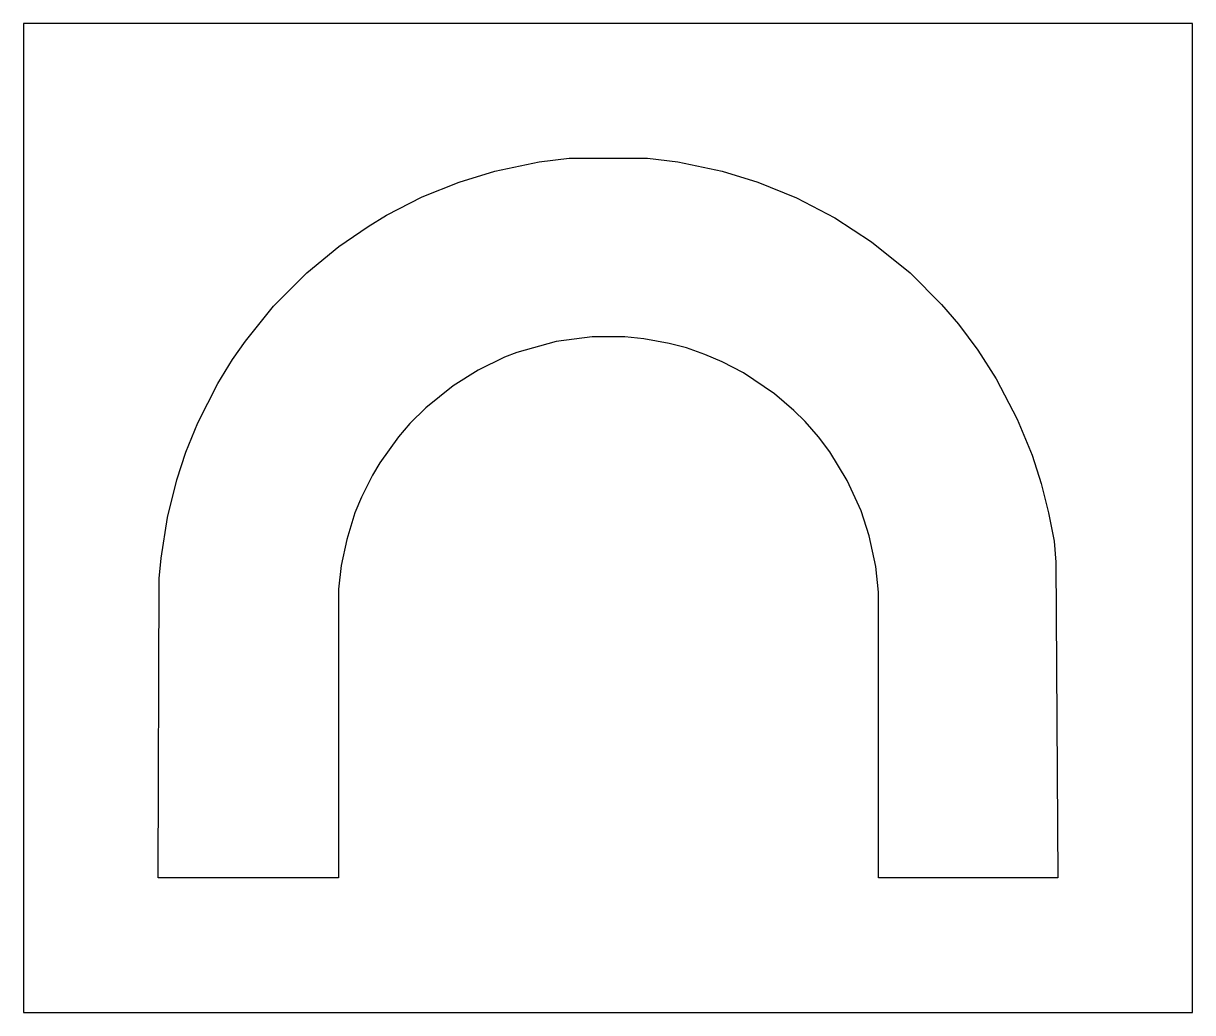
# Model space of a CAD drawing. Header units: inches. Extents: x 0 to 26, y 0 to 22.
import ezdxf

# ---------------------------------------------------------------- set-up
doc = ezdxf.new("R2010")
doc.units = ezdxf.units.IN
doc.header["$MEASUREMENT"] = 0
doc.layers.add('CUT', color=1, linetype='Continuous')

msp = doc.modelspace()

# ---------------------------------------------------------------- linework, layer by layer
at = {"layer": 'CUT'}
for points in [[(0, 0), (26, 0), (26, 22), (0, 22)], [(4.653, 14.528), (4.938, 14.936), (5.565, 15.711), (6.303, 16.45), (7.016, 17.038), (7.667, 17.486), (8.077, 17.733), (8.871, 18.14), (9.688, 18.468), (10.482, 18.713), (11.469, 18.918), (12.14, 19), (13.88, 19), (14.552, 18.918), (15.539, 18.713), (16.332, 18.468), (17.191, 18.12), (18.045, 17.672), (18.863, 17.14), (19.717, 16.45), (20.415, 15.751), (20.792, 15.31), (21.225, 14.732), (21.634, 14.096), (22.102, 13.199), (22.429, 12.401), (22.632, 11.769), (22.795, 11.116), (22.918, 10.482), (22.961, 10.02), (23, 3.001), (19.016, 3.001), (19.016, 9.353), (18.954, 9.923), (18.81, 10.606), (18.627, 11.157), (18.321, 11.833), (17.932, 12.469), (17.682, 12.802), (17.383, 13.145), (17.136, 13.392), (16.706, 13.759), (16.01, 14.23), (15.542, 14.474), (15.152, 14.638), (14.745, 14.781), (14.359, 14.883), (13.799, 14.987), (13.372, 15.028), (12.649, 15.028), (11.845, 14.924), (10.97, 14.679), (10.702, 14.576), (10.112, 14.291), (9.559, 13.942), (8.946, 13.453), (8.597, 13.104), (8.338, 12.802), (7.926, 12.224), (7.761, 11.956), (7.518, 11.466), (7.374, 11.116), (7.191, 10.525), (7.067, 9.944), (7.005, 9.414), (7.005, 3), (3, 3), (3.02, 9.658), (3.061, 10.107), (3.205, 11.011), (3.409, 11.85), (3.613, 12.462), (3.878, 13.118), (4.326, 13.994)]]:
    msp.add_lwpolyline(points, close=True, dxfattribs=at)

doc.saveas('drawing.dxf')
